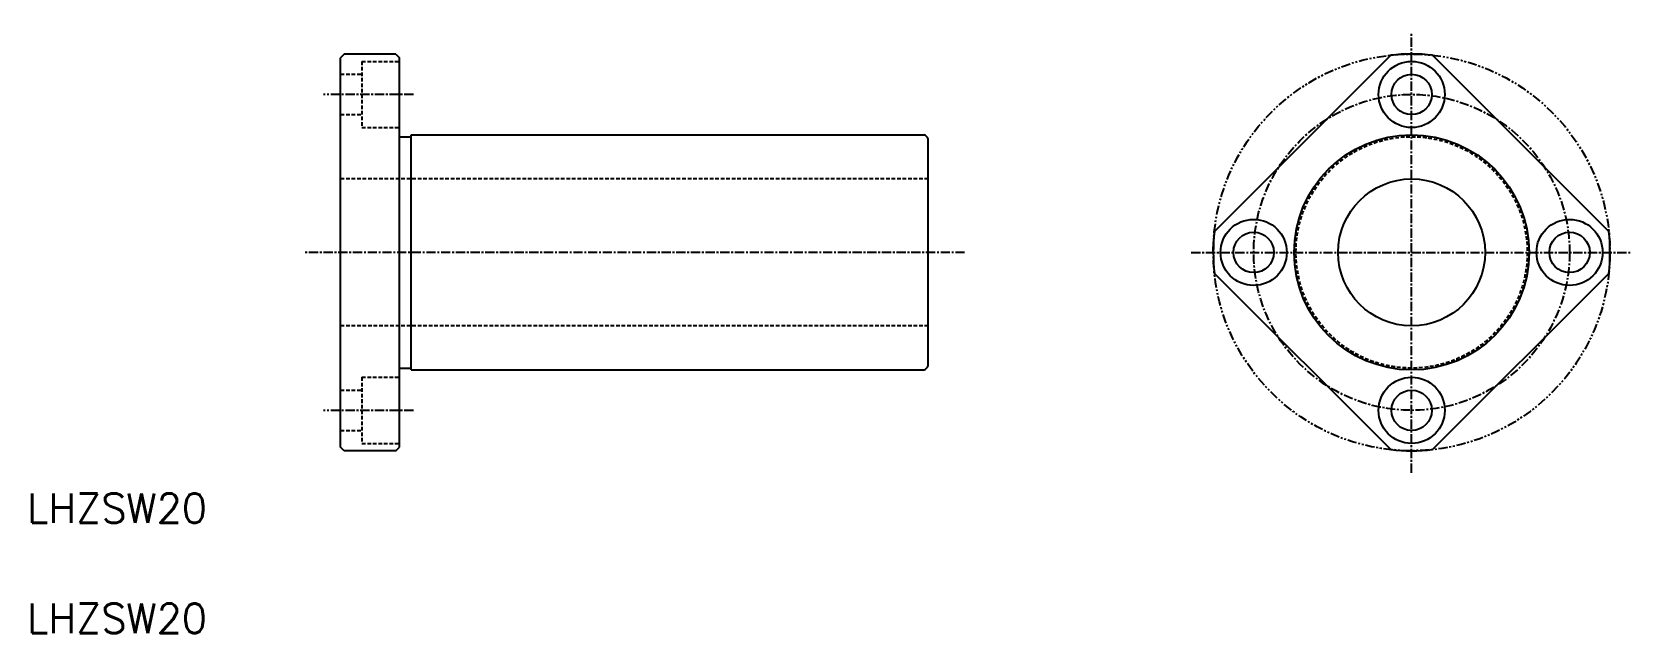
# Model space of a CAD drawing. Extents: x 145 to 363, y 148 to 230.
import ezdxf

# ---------------------------------------------------------------- set-up
doc = ezdxf.new("R2010")
doc.units = 0
for name, pattern in [('CENTER', [2, 1.25, -0.25, 0.25, -0.25]), ('DASHED', [0.75, 0.5, -0.25]), ('PHANTOM', [2.5, 1.25, -0.25, 0.25, -0.25, 0.25, -0.25])]:
    doc.linetypes.add(name, pattern=pattern)
doc.layers.get('0').update_dxf_attribs({"linetype": 'CONTINUOUS'})
doc.layers.add('CENTER', color=1, linetype='CENTER')
doc.styles.get("Standard").update_dxf_attribs({"font": 'txt.shx', "bigfont": 'bigfont.shx'})

msp = doc.modelspace()

# ---------------------------------------------------------------- linework, layer by layer
at = {"color": 7, "linetype": 'CONTINUOUS'}
for p, q in [((187.68, 227.29), (187.18, 226.79)), ((187.18, 173.79), (187.18, 226.79)), ((194.68, 227.29), (187.68, 227.29)), ((194.68, 227.29), (195.18, 226.79)), ((195.18, 173.79), (195.18, 226.79)), ((330.13, 227.14), (306.13, 203.14)), ((359.83, 203.14), (335.83, 227.14)), ((195.18, 216.04), (196.78, 216.04)), ((196.78, 184.29), (196.78, 216.29)), ((196.78, 216.29), (266.64, 216.29)), ((267.18, 184.84), (267.18, 215.75)), ((330.13, 173.44), (306.13, 197.44)), ((359.83, 197.44), (335.83, 173.44)), ((195.18, 184.54), (196.78, 184.54)), ((196.78, 184.29), (266.64, 184.29)), ((203.31, 184.29), (203.31, 184.29)), ((211.43, 184.29), (211.43, 184.29)), ((187.68, 173.29), (187.18, 173.79)), ((194.68, 173.29), (187.68, 173.29)), ((194.68, 173.29), (195.18, 173.79))]:
    msp.add_line(p, q, dxfattribs=at)
at = {"color": 3, "linetype": 'DASHED'}
for p, q in [((187.18, 224.54), (190.08, 224.54)), ((190.08, 226.29), (190.08, 217.29)), ((190.08, 226.29), (195.18, 226.29)), ((187.18, 219.04), (190.08, 219.04)), ((190.08, 217.29), (195.18, 217.29)), ((267.18, 210.29), (187.18, 210.29)), ((267.18, 190.29), (187.18, 190.29)), ((190.08, 183.29), (190.08, 174.29)), ((190.08, 183.29), (195.18, 183.29)), ((187.18, 181.54), (190.08, 181.54)), ((187.18, 176.04), (190.08, 176.04)), ((190.08, 174.29), (195.18, 174.29))]:
    msp.add_line(p, q, dxfattribs=at)
at = {"color": 3, "linetype": 'PHANTOM'}
msp.add_circle((332.98, 200.29), 27, dxfattribs=at)
at = {"color": 7, "linetype": 'CONTINUOUS'}
for centre, radius in [((332.98, 221.79), 4.5), ((332.98, 221.79), 2.75), ((332.98, 200.29), 16), ((332.98, 200.29), 10), ((311.48, 200.29), 4.5), ((354.48, 200.29), 4.5), ((311.48, 200.29), 2.75), ((354.48, 200.29), 2.75), ((332.98, 178.79), 4.5), ((332.98, 178.79), 2.75)]:
    msp.add_circle(centre, radius, dxfattribs=at)
at = {"color": 3, "linetype": 'DASHED'}
msp.add_circle((332.98, 200.29), 15.75, dxfattribs=at)
at = {"color": 7, "linetype": 'CONTINUOUS'}
for centre, radius, start, end in [((332.98, 200.29), 27, 83.9424, 96.0576), ((266.03, 215.14), 1.3, 27.7958, 62.2042), ((332.98, 200.29), 27, 173.9424, 186.0576), ((332.98, 200.29), 27, 353.9424, 6.0576), ((266.03, 185.44), 1.3, 297.7958, 332.2042), ((332.98, 200.29), 27, 263.9424, 276.0576)]:
    msp.add_arc(centre, radius, start, end, dxfattribs=at)
at = {"layer": 'CENTER', "color": 1, "linetype": 'CENTER'}
for p, q in [((332.98, 170.29), (332.98, 230.29)), ((197.1, 221.79), (184.84, 221.79)), ((272.12, 200.29), (182.28, 200.29)), ((302.98, 200.29), (362.98, 200.29)), ((197.1, 178.79), (184.84, 178.79))]:
    msp.add_line(p, q, dxfattribs=at)
msp.add_circle((332.98, 200.29), 21.5, dxfattribs=at)

# ---------------------------------------------------------------- texts
at = {"color": 7, "linetype": 'CONTINUOUS'}
for p in [(144.49, 163.48), (144.49, 148.48)]:
    msp.add_text('LHZSW20', height=4, dxfattribs=at).set_placement(p)

doc.saveas('drawing.dxf')
